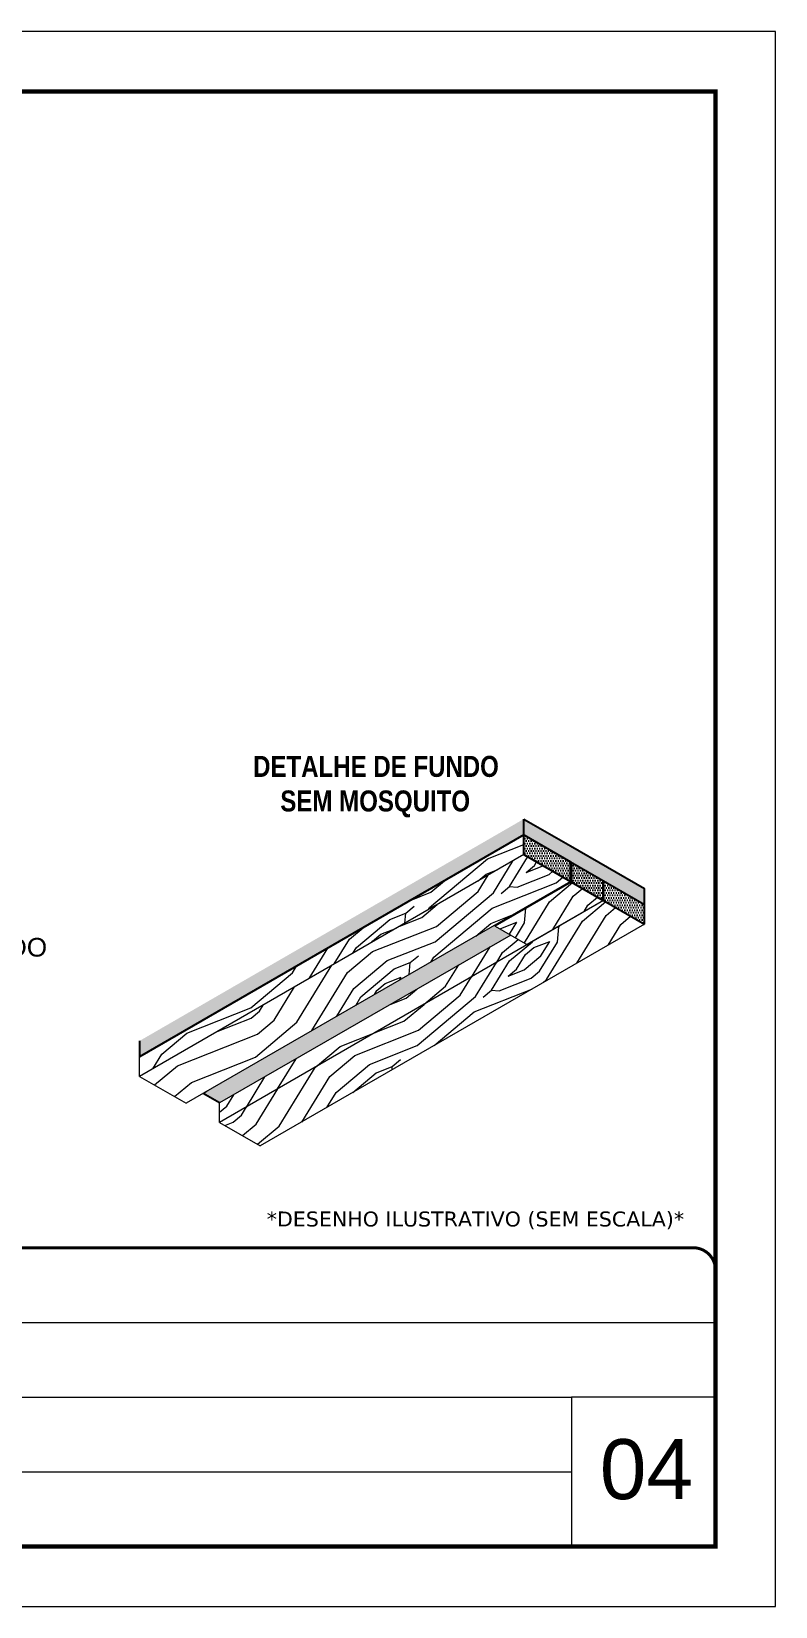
# Model space of a CAD drawing. Extents: x 137137 to 143418, y 10464 to 34486.
# Drawn here: x 142895 to 143391, y 33436 to 34486 of the extents above; entities that cross this region are included whole.
import ezdxf
from ezdxf.enums import TextEntityAlignment as Align

# ---------------------------------------------------------------- set-up
doc = ezdxf.new("R2010")
doc.units = 0
doc.linetypes.add('CONTINUO', pattern=[0])
doc.linetypes.add('DASHED', pattern=[0.75, 0.5, -0.25])
for name, color, linetype, lineweight in [('CARIMBO', 255, 'Continuous', 9), ('Folhas', 255, 'Continuous', 9), ('fundo', 100, 'Continuous', 9), ('Madeira', 126, 'Continuous', 18), ('SARRAFO DE PRESSAO', 251, 'DASHED', 9)]:
    doc.layers.add(name, color=color, linetype=linetype, lineweight=lineweight)
for name, color, linetype in [('HACHURA MADEIRAS', 1, 'Continuous'), ('material do compensado', 7, 'Continuous'), ('texto', 7, 'Continuous')]:
    doc.layers.add(name, color=color, linetype=linetype)
doc.styles.add('ARIAL', font='arial.ttf')
doc.styles.add('CESAR1', font='arial.ttf', dxfattribs={"oblique": 15})
doc.styles.add('ROMANC', font='techb___.ttf', dxfattribs={"height": 2.5})
doc.styles.add('stylellllll', font='verdana.ttf', dxfattribs={"height": 2})
pattern_1 = [(355, (93558.12, 31088.22), (111.07494, 93.20294), [5.12645, -97.40264]), (85, (93602.1, 31120.39), (-93.20294, 111.07494), [10.2529, -92.27619]), (40, (93580.78, 31111.97), (8.936, 102.13894), [7.24881, -21.74642, 7.24881, -14.497615, 50.751904, -43.50449]), (40, (93552.566, 31083.56), (8.936, 102.13894), [7.24983, -14.49967, 7.24983, -115.99871]), (40, (93589.21, 31090.646), (8.936, 102.13894), [7.24983, -137.7482]), (40, (93598.976, 31084.645), (8.936, 102.13894), [7.24983, -137.7482]), (40, (93584.55, 31096.2), (8.936, 102.13894), [7.24983, -137.7482]), (40, (93579.89, 31101.75), (8.936, 102.13894), [14.49967, -130.49838]), (40, (93612.125, 31176.124), (8.936, 102.13894), [14.49967, -130.49838]), (40, (93570.12, 31107.754), (8.936, 102.13894), [28.99933, -115.99871]), (40, (93565.46, 31113.31), (8.936, 102.13894), [28.99933, -115.99871]), (40, (93634.53, 31138.14), (8.936, 102.13894), [28.99933, -115.99871]), (40, (93561.25, 31123.97), (8.936, 102.13894), [21.7497, -123.24834]), (40, (93542.16, 31141.08), (8.936, 102.13894), [21.7497, -123.24834]), (40, (93551.48, 31129.97), (8.936, 102.13894), [21.7497, -123.24834]), (40, (93620.55, 31154.8), (8.936, 102.13894), [36.24951, -108.74853]), (40, (93610.785, 31160.8), (8.936, 102.13894), [36.24951, -108.74853]), (40, (93618.765, 31134.375), (8.936, 102.13894), [50.74931, -94.24873]), (21.56505, (93569.228, 31097.54), (102.138945, -8.936), [11.4631, -217.79893]), (21.56505, (93592.336, 31126.395), (102.138945, -8.936), [11.4631, -217.79893]), (21.56505, (93586.336, 31116.628), (102.138945, -8.936), [11.4631, -217.79893]), (21.56505, (93563.227, 31087.773), (102.138945, -8.936), [22.9262, -206.33583]), (21.56505, (93587.676, 31131.95), (102.138945, -8.936), [34.3893, -194.87273]), (21.56505, (93577.91, 31137.95), (102.138945, -8.936), [45.8524, -183.40963]), (21.56505, (93568.14, 31143.95), (102.138945, -8.936), [45.8524, -183.40963]), (21.56505, (93555.5, 31175.93), (102.138945, -8.936), [45.8524, -183.40963]), (21.56505, (93554.61, 31165.718), (102.138945, -8.936), [57.3155, -171.94653]), (21.56505, (93558.82, 31155.057), (102.138945, -8.936), [57.3155, -171.94653]), (58.43495, (93590.996, 31111.074), (8.936, 102.138945), [11.4631, -217.79893]), (58.43495, (93574.78, 31102.2), (8.936, 102.138945), [11.4631, -217.79893]), (58.43495, (93558.12, 31088.22), (8.936, 102.138945), [22.9262, -206.33583]), (58.43495, (93590.1, 31100.86), (8.936, 102.138945), [22.9262, -206.33583]), (58.43495, (93547.46, 31084.006), (8.936, 102.138945), [34.3893, -194.87273]), (58.43495, (93537.246, 31084.9), (8.936, 102.138945), [45.8524, -183.40963]), (58.43495, (93629.617, 31081.965), (8.936, 102.138945), [45.8524, -183.40963]), (58.43495, (93594.762, 31095.306), (8.936, 102.138945), [45.8524, -183.40963]), (58.43495, (93614.297, 31083.305), (8.936, 102.138945), [57.3155, -171.94653]), (58.43495, (93604.53, 31089.306), (8.936, 102.138945), [57.3155, -171.94653])]
pattern_2 = [(0, (104450.6372, 23334.2683), (0.82275303, 1.645506056), [0, -1.645506056])]

# ---------------------------------------------------------------- blocks, each defined once
blk = doc.blocks.new('9999999999')
at = {"color": 30, "linetype": 'CONTINUO'}
for p, q in [((98564.6, 34379.6), (99584, 34379.6)), ((98564.6, 34329.8), (99488, 34329.8)), ((99584, 34329.8), (99488, 34329.8)), ((99488, 34329.8), (99488, 34230.2)), ((98564.6, 34280), (99488, 34280))]:
    blk.add_line(p, q, dxfattribs=at)
at = {"color": 30, "linetype": 'CONTINUO', "const_width": 2}
blk.add_lwpolyline([(99584, 34230.2), (99584, 34414.4, 0.414214), (99569, 34429.4), (98229, 34429.4, 0.414214), (98214, 34414.4), (98214, 34245.2, 0.414214), (98229, 34230.2), (99584, 34230.2)], format="xyb", dxfattribs=at)
at = {"layer": 'Folhas'}
blk.add_lwpolyline([(98139, 34190.2), (99624, 34190.2), (99624, 35240.2), (98139, 35240.2)], close=True, dxfattribs=at)
at = {"layer": 'Folhas', "color": 30, "const_width": 3}
blk.add_lwpolyline([(98214, 34230.2), (99584, 34230.2), (99584, 35200.2), (98214, 35200.2)], close=True, dxfattribs=at)

msp = doc.modelspace()

# ---------------------------------------------------------------- hatches: boundary and pattern name
at = {"layer": 'fundo'}
h = msp.add_hatch(color=252, dxfattribs=at)
h.dxf.hatch_style = 1
h.paths.add_polyline_path([(142966.78, 33812.89), (142966.78, 33802.23), (143222.93, 33950.12), (143222.93, 33960.77)])
h = msp.add_hatch(color=252, dxfattribs=at)
h.dxf.hatch_style = 1
h.paths.add_polyline_path([(143254.01, 33942.83), (143222.93, 33960.77), (143222.93, 33950.12), (143254.01, 33932.18), (143303.34, 33903.69), (143303.34, 33914.35)])
h = msp.add_hatch(color=252, dxfattribs=at)
h.dxf.hatch_style = 1
h.paths.add_polyline_path([(143214.3, 33883.38), (143203.93, 33889.37), (143203.93, 33890.24), (143009.14, 33777.78), (143020.06, 33771.47)])
at = {"layer": 'HACHURA MADEIRAS'}
h = msp.add_hatch(dxfattribs=at)
h.set_pattern_fill('DOTS', scale=1.036539)
h.set_pattern_definition(pattern_2)
h.paths.add_polyline_path([(143254.01, 33919.15), (143254.01, 33932.18), (143222.93, 33950.12), (143222.93, 33937.1)])
h = msp.add_hatch(dxfattribs=at)
h.set_pattern_fill('DOTS', scale=1.036539)
h.set_pattern_definition(pattern_2)
h.paths.add_polyline_path([(143254.76, 33931.74), (143254.76, 33918.72), (143275.9, 33906.51), (143275.9, 33919.53)])
h = msp.add_hatch(dxfattribs=at)
h.set_pattern_fill('DOTS', scale=1.036539)
h.set_pattern_definition(pattern_2)
h.paths.add_polyline_path([(143276.2, 33919.36), (143276.2, 33906.34), (143303.34, 33890.67), (143303.34, 33903.69)])
at = {"layer": 'Madeira'}
h = msp.add_hatch(dxfattribs=at)
h.set_pattern_fill('PATRON00077', color=256, scale=102.529099, angle=355, pattern_type=2)
h.set_pattern_definition(pattern_1)
h.paths.add_polyline_path([(142966.78, 33802.23), (142966.78, 33789.21), (143222.93, 33937.1), (143222.93, 33950.12)])
h = msp.add_hatch(dxfattribs=at)
h.set_pattern_fill('PATRON00077', color=256, scale=102.529099, angle=355, pattern_type=2)
h.set_pattern_definition([(355, (124660.64, -38152.35), (111.07494, 93.20294), [5.12645, -97.40264]), (85, (124704.62, -38120.18), (-93.20294, 111.07494), [10.25291, -92.27619]), (40, (124683.3, -38128.6), (8.936, 102.138945), [7.248807, -21.74642, 7.248807, -14.497615, 50.751904, -43.504487]), (40, (124655.084, -38157.01), (8.936, 102.138945), [7.24983, -14.499665, 7.24983, -115.99871]), (40, (124691.73, -38149.924), (8.936, 102.138945), [7.24983, -137.74821]), (40, (124701.494, -38155.924), (8.936, 102.138945), [7.24983, -137.74821]), (40, (124687.07, -38144.37), (8.936, 102.138945), [7.24983, -137.74821]), (40, (124682.406, -38138.816), (8.936, 102.138945), [14.49967, -130.49838]), (40, (124714.64, -38064.446), (8.936, 102.138945), [14.49967, -130.49838]), (40, (124672.64, -38132.816), (8.936, 102.138945), [28.99933, -115.99871]), (40, (124667.98, -38127.26), (8.936, 102.138945), [28.99933, -115.99871]), (40, (124737.05, -38102.43), (8.936, 102.138945), [28.99933, -115.99871]), (40, (124663.766, -38116.6), (8.936, 102.138945), [21.7497, -123.24834]), (40, (124644.68, -38099.49), (8.936, 102.138945), [21.7497, -123.24834]), (40, (124654, -38110.6), (8.936, 102.138945), [21.7497, -123.24834]), (40, (124723.07, -38085.77), (8.936, 102.138945), [36.24951, -108.74853]), (40, (124713.3, -38079.77), (8.936, 102.138945), [36.24951, -108.74853]), (40, (124721.28, -38106.195), (8.936, 102.138945), [50.74931, -94.24873]), (21.56505, (124671.746, -38143.03), (102.138945, -8.936), [11.4631, -217.79893]), (21.56505, (124694.854, -38114.175), (102.138945, -8.936), [11.4631, -217.79893]), (21.56505, (124688.854, -38123.94), (102.138945, -8.936), [11.4631, -217.79893]), (21.56505, (124665.745, -38152.797), (102.138945, -8.936), [22.9262, -206.33583]), (21.56505, (124690.194, -38108.62), (102.138945, -8.936), [34.3893, -194.87273]), (21.56505, (124680.427, -38102.62), (102.138945, -8.936), [45.8524, -183.40963]), (21.56505, (124670.66, -38096.62), (102.138945, -8.936), [45.8524, -183.40963]), (21.56505, (124658.02, -38064.64), (102.138945, -8.936), [45.8524, -183.40963]), (21.56505, (124657.126, -38074.85), (102.138945, -8.936), [57.31551, -171.94653]), (21.56505, (124661.34, -38085.513), (102.138945, -8.936), [57.31551, -171.94653]), (58.43495, (124693.514, -38129.496), (8.936, 102.138945), [11.4631, -217.79893]), (58.43495, (124677.3, -38138.37), (8.936, 102.138945), [11.4631, -217.79893]), (58.43495, (124660.64, -38152.35), (8.936, 102.138945), [22.9262, -206.33583]), (58.43495, (124692.62, -38139.71), (8.936, 102.138945), [22.9262, -206.33583]), (58.43495, (124649.977, -38156.563), (8.936, 102.138945), [34.3893, -194.87273]), (58.43495, (124639.764, -38155.67), (8.936, 102.138945), [45.8524, -183.40963]), (58.43495, (124732.135, -38158.605), (8.936, 102.138945), [45.8524, -183.40963]), (58.43495, (124697.28, -38145.264), (8.936, 102.138945), [45.8524, -183.40963]), (58.43495, (124716.815, -38157.265), (8.936, 102.138945), [57.31551, -171.94653]), (58.43495, (124707.047, -38151.264), (8.936, 102.138945), [57.31551, -171.94653])])
h.paths.add_polyline_path([(142966.78, 33789.21), (142997.86, 33771.27), (143254.01, 33919.15), (143222.93, 33937.1)])
h = msp.add_hatch(dxfattribs=at)
h.set_pattern_fill('PATRON00077', color=256, scale=102.529099, angle=355, pattern_type=2)
h.set_pattern_definition([(355, (93536.16, 31100.96), (111.07494, 93.20294), [5.12645, -97.40264]), (85, (93580.14, 31133.13), (-93.20294, 111.07494), [10.2529, -92.27619]), (40, (93558.82, 31124.71), (8.936, 102.13894), [7.24881, -21.74642, 7.24881, -14.497615, 50.751904, -43.50449]), (40, (93530.6, 31096.3), (8.936, 102.13894), [7.24983, -14.49967, 7.24983, -115.99871]), (40, (93567.244, 31103.385), (8.936, 102.13894), [7.24983, -137.7482]), (40, (93577.01, 31097.385), (8.936, 102.13894), [7.24983, -137.7482]), (40, (93562.584, 31108.94), (8.936, 102.13894), [7.24983, -137.7482]), (40, (93557.924, 31114.49), (8.936, 102.13894), [14.49967, -130.49838]), (40, (93590.16, 31188.86), (8.936, 102.13894), [14.49967, -130.49838]), (40, (93548.16, 31120.49), (8.936, 102.13894), [28.99933, -115.99871]), (40, (93543.5, 31126.05), (8.936, 102.13894), [28.99933, -115.99871]), (40, (93612.57, 31150.88), (8.936, 102.13894), [28.99933, -115.99871]), (40, (93539.28, 31136.71), (8.936, 102.13894), [21.7497, -123.24834]), (40, (93520.196, 31153.816), (8.936, 102.13894), [21.7497, -123.24834]), (40, (93529.52, 31142.71), (8.936, 102.13894), [21.7497, -123.24834]), (40, (93598.59, 31167.54), (8.936, 102.13894), [36.24951, -108.74853]), (40, (93588.82, 31173.54), (8.936, 102.13894), [36.24951, -108.74853]), (40, (93596.8, 31147.114), (8.936, 102.13894), [50.74931, -94.24873]), (21.56505, (93547.263, 31110.28), (102.138945, -8.936), [11.4631, -217.79893]), (21.56505, (93570.37, 31139.134), (102.138945, -8.936), [11.4631, -217.79893]), (21.56505, (93564.37, 31129.367), (102.138945, -8.936), [11.4631, -217.79893]), (21.56505, (93541.263, 31100.512), (102.138945, -8.936), [22.9262, -206.33583]), (21.56505, (93565.71, 31144.688), (102.138945, -8.936), [34.3893, -194.87273]), (21.56505, (93555.945, 31150.69), (102.138945, -8.936), [45.8524, -183.40963]), (21.56505, (93546.178, 31156.69), (102.138945, -8.936), [45.8524, -183.40963]), (21.56505, (93533.538, 31188.67), (102.138945, -8.936), [45.8524, -183.40963]), (21.56505, (93532.644, 31178.457), (102.138945, -8.936), [57.3155, -171.94653]), (21.56505, (93536.857, 31167.796), (102.138945, -8.936), [57.3155, -171.94653]), (58.43495, (93569.03, 31123.813), (8.936, 102.138945), [11.4631, -217.79893]), (58.43495, (93552.817, 31114.94), (8.936, 102.138945), [11.4631, -217.79893]), (58.43495, (93536.156, 31100.96), (8.936, 102.138945), [22.9262, -206.33583]), (58.43495, (93568.14, 31113.6), (8.936, 102.138945), [22.9262, -206.33583]), (58.43495, (93525.495, 31096.746), (8.936, 102.138945), [34.3893, -194.87273]), (58.43495, (93515.28, 31097.64), (8.936, 102.138945), [45.8524, -183.40963]), (58.43495, (93607.653, 31094.704), (8.936, 102.138945), [45.8524, -183.40963]), (58.43495, (93572.8, 31108.045), (8.936, 102.138945), [45.8524, -183.40963]), (58.43495, (93592.332, 31096.044), (8.936, 102.138945), [57.3155, -171.94653]), (58.43495, (93582.565, 31102.045), (8.936, 102.138945), [57.3155, -171.94653])])
h.paths.add_polyline_path([(143225.07, 33877.16), (143275.9, 33906.51), (143254.24, 33919.08), (143203.93, 33889.37)])
h = msp.add_hatch(dxfattribs=at)
h.set_pattern_fill('PATRON00077', color=256, scale=102.529099, angle=355, pattern_type=2)
h.set_pattern_definition(pattern_1)
h.paths.add_polyline_path([(143047.21, 33742.79), (143303.34, 33890.67), (143276.2, 33906.34), (143020.15, 33758.51)])
h = msp.add_hatch(dxfattribs=at)
h.set_pattern_fill('PATRON00077', color=256, scale=102.529099, angle=355, pattern_type=2)
h.set_pattern_definition(pattern_1)
h.paths.add_polyline_path([(143225.43, 33876.95), (143214.15, 33883.46), (143019.99, 33771.44), (143020.06, 33758.45)])

# ---------------------------------------------------------------- linework, layer by layer
for p, q in [((143222.93, 33937.1), (142966.78, 33789.21)), ((143254.01, 33919.15), (142997.86, 33771.27)), ((143254.76, 33918.72), (143203.93, 33889.37)), ((143276.2, 33906.34), (143020.06, 33758.45)), ((143275.9, 33906.51), (143225.07, 33877.16)), ((143303.34, 33890.67), (143047.2, 33742.78)), ((143203.93, 33889.37), (143225.37, 33876.99)), ((143214.3, 33883.38), (143020.06, 33771.47)), ((142966.78, 33789.21), (142966.78, 33802.23)), ((142966.78, 33789.21), (142997.86, 33771.27)), ((143020.06, 33758.45), (143020.06, 33771.47)), ((143020.06, 33758.45), (143047.2, 33742.78))]:
    msp.add_line(p, q, dxfattribs=at)
at = {"layer": 'material do compensado'}
for p, q in [((143222.93, 33937.1), (143222.93, 33960.77)), ((143222.93, 33960.77), (143254.01, 33942.83)), ((143222.93, 33950.12), (142966.78, 33802.23)), ((143222.93, 33950.12), (143254.01, 33932.18)), ((143222.93, 33937.1), (143254.01, 33919.15)), ((143254.01, 33942.83), (143303.34, 33914.35)), ((143254.01, 33932.18), (143303.34, 33903.69)), ((143254.01, 33919.15), (143254.01, 33932.18)), ((143254.76, 33918.72), (143254.76, 33931.74)), ((143254.76, 33918.72), (143275.9, 33906.51)), ((143275.9, 33906.51), (143275.9, 33919.53)), ((143276.2, 33906.34), (143276.2, 33919.36)), ((143276.2, 33906.34), (143303.34, 33890.67)), ((143303.34, 33890.67), (143303.34, 33914.35)), ((143203.93, 33889.37), (143203.93, 33890.24)), ((142966.78, 33812.89), (142966.78, 33802.23)), ((143020.06, 33771.47), (143009.14, 33777.78))]:
    msp.add_line(p, q, dxfattribs=at)

# ---------------------------------------------------------------- block references
at = {"layer": 'SARRAFO DE PRESSAO', "color": 6, "linetype": 'ByBlock'}
msp.add_blockref('9999999999', (43766.81, -754.43), dxfattribs=at)

# ---------------------------------------------------------------- texts
at = {"style": 'stylellllll'}
msp.add_text('*DESENHO ILUSTRATIVO (SEM ESCALA)*', height=10, dxfattribs=at).set_placement((143329.87, 33689.11), align=Align.RIGHT)
at = {"layer": 'CARIMBO', "style": 'CESAR1'}
msp.add_text('PAINEL LATERAL ESTRUTURADO', height=12.436, dxfattribs=at).set_placement((142624.16, 33875.27), align=Align.MIDDLE_LEFT)
at = {"layer": 'CARIMBO', "style": 'ARIAL'}
msp.add_text('04', height=40, dxfattribs=at).set_placement((143273.65, 33507.34))
at = {"layer": 'texto', "style": 'ROMANC'}
for s, p in [('DETALHE DE FUNDO ', (143126.6, 33995.85)), ('SEM MOSQUITO', (143123.86, 33972.8))]:
    msp.add_text(s, height=14, dxfattribs=at).set_placement(p, align=Align.MIDDLE_CENTER)

doc.saveas('drawing.dxf')
